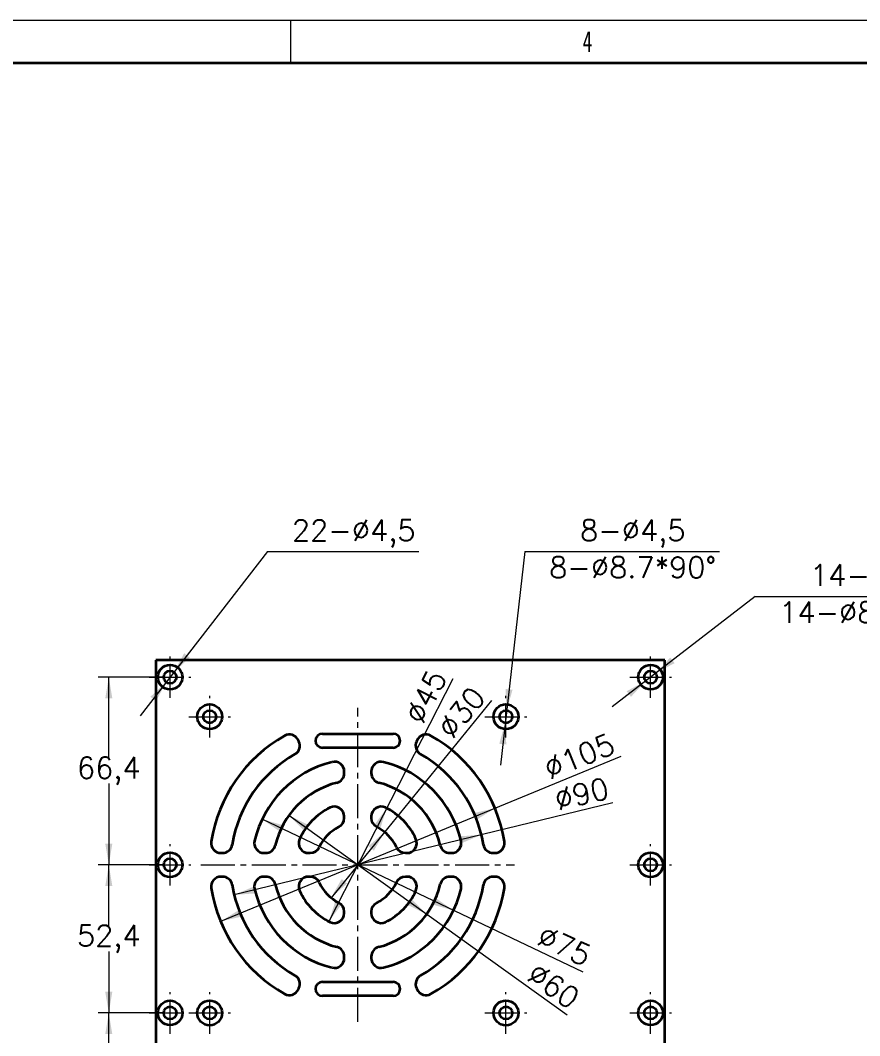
# Model space of a CAD drawing. Header units: millimetres. Extents: x -631 to 3210, y -446 to 2288.
# Drawn here: x 1194.4 to 1491.3, y 1007.2 to 1366.5 of the extents above; entities that cross this region are included whole.
import ezdxf
from ezdxf.enums import TextEntityAlignment as Align

# ---------------------------------------------------------------- set-up
doc = ezdxf.new("R2010")
doc.units = ezdxf.units.MM
doc.linetypes.add('点画线', pattern=[18, 12, -2, 2, -2])
doc.layers.get('0').update_dxf_attribs({"lineweight": 18})
for name, color, linetype, lineweight in [('中心线层', 1, '点画线', 18), ('尺寸线层', 3, 'Continuous', 18), ('粗实线层', 7, 'Continuous', 35), ('细实线层', 7, 'Continuous', 18)]:
    doc.layers.add(name, color=color, linetype=linetype, lineweight=lineweight)
doc.styles.get("Standard").update_dxf_attribs({"font": 'txt.shx', "bigfont": 'gbcbig.shx'})
doc.styles.add('标准', font='', dxfattribs={"width": 0.667})
doc.styles.get('标准').set_extended_font_data('宋体')
doc.dimstyles.get("Standard").update_dxf_attribs({"dimscale": 3, "dimtxt": 0.18, "dimasz": 0.18, "dimexe": 0.18, "dimexo": 0.0625, "dimgap": 0.09, "dimtad": 0, "dimtih": 1, "dimtoh": 1, "dimdec": 4, "dimzin": 0, "dimdsep": 46, "dimtxsty": 'Standard', "dimcen": 0.09, "dimdle": 0.36, "dimadec": 0, "dimazin": 0, "dimtfac": 1, "dimtdec": 4, "dimtofl": 0, "dimtmove": 0, "dimatfit": 3, "dimfxl": 0, "dimtolj": 1, "dimtzin": 0, "dimarcsym": 0})

# ---------------------------------------------------------------- blocks, each defined once
blk = doc.blocks.new('*X2')
at = {"layer": '粗实线层'}
blk.add_line((-185, 143.5), (205, 143.5), dxfattribs=at)
at = {"layer": '细实线层'}
for p, q in [((-210, 148.5), (210, 148.5)), ((0, 148.5), (0, 143.5))]:
    blk.add_line(p, q, dxfattribs=at)
at = {"layer": '尺寸线层', "style": '标准'}
for tag, height, width, p in [('T1', 2.5, 0.667, (-175, 146)), ('T2', 2.5, 0.667, (-105, 146)), ('T3', 2.5, 0.667, (-35, 146)), ('T4', 2.5, 0.667, (35, 146)), ('T5', 2.5, 0.667, (105, 146)), ('T6', 2.5, 0.667, (175, 146)), ('R1', 2.5, 0.667, (207.5, 111.38)), ('SQE', 3.5, 0.667, (-188.18, 80.99)), ('试制车间', 3.5, 0.28375, (-188.18, 73.99)), ('涂装车间（装配）', 3.5, 0.147264, (-188.18, 66.99)), ('涂装车间（涂装）', 3.5, 0.147264, (-188.18, 59.99)), ('国际内装车间', 3.5, 0.189302, (-188.18, 52.99)), ('地铁复合车间', 3.5, 0.186278, (-188.18, 46.02)), ('屏蔽门车间', 3.5, 0.225254, (-188.18, 39.14)), ('R2', 2.5, 0.667, (207.5, 37.12)), ('电器车间', 3.5, 0.292284, (-188.18, 32.21)), ('玻璃钢车间', 3.5, 0.225603, (-188.18, 25.29)), ('城轨内装车间', 3.5, 0.186278, (-188.18, 18.29)), ('不锈钢箱体车间', 3.5, 0.15932, (-188.18, 11.29)), ('门系统总装车间', 3.5, 0.161527, (-188.18, 4.29)), ('座椅厨房车间', 3.5, 0.186516, (-188.18, -2.71)), ('碳钢车间', 3.5, 0.28375, (-188.18, -9.71)), ('铝不锈钢车间', 3.5, 0.186397, (-188.18, -16.71)), ('风挡车间', 3.5, 0.284026, (-188.18, -23.71)), ('风道车间', 3.5, 0.284026, (-188.18, -30.71)), ('动车内装车间', 3.5, 0.186397, (-188.18, -37.71)), ('R3', 2.5, 0.667, (207.5, -37.12)), ('采购部', 3.5, 0.378308, (-188.18, -44.71)), ('检修服务部', 3.5, 0.223014, (-188.18, -51.71)), ('品管部', 3.5, 0.389426, (-188.18, -58.71)), ('生产保障部', 3.5, 0.223356, (-188.18, -65.71)), ('工业化部', 3.5, 0.281557, (-188.18, -72.71)), ('研发部', 3.5, 0.3788, (-188.18, -79.71)), ('旧底图总号', 3, 0.667, (-197.5, -100.5)), ('R4', 2.5, 0.667, (207.5, -111.38)), ('底图总号', 3, 0.667, (-197.5, -113.5)), ('签字', 3, 0.667, (-197.5, -126.5)), ('日期', 3, 0.667, (-197.5, -139.5)), ('B1', 2.5, 0.667, (-175, -146)), ('B2', 2.5, 0.667, (-105, -146)), ('B3', 2.5, 0.667, (-35, -146)), ('B4', 2.5, 0.667, (35, -146)), ('B5', 2.5, 0.667, (105, -146)), ('B6', 2.5, 0.667, (175, -146))]:
    blk.add_attdef(tag, text='', height=height, dxfattribs=dict(at, width=width)).set_placement(p, align=Align.MIDDLE_CENTER)
at = {"layer": '尺寸线层', "style": '标准', "width": 0.667}
blk.add_attdef('图号', text='', height=5.33, rotation=180, dxfattribs=at).set_placement((-160, 138.5), align=Align.MIDDLE_CENTER)
blk = doc.blocks.new('*X48')
at = {"layer": '尺寸线层', "linetype": 'Continuous'}
for points in [[(1248.73, 1135.86), (1254.31, 1141.02), (1252.33, 1142.56)], [(1245.97, 1132.3), (1242.37, 1125.61), (1240.39, 1127.14)]]:
    blk.add_hatch(color=0, dxfattribs=at).paths.add_polyline_path(points, flags=0)
at = {"layer": '尺寸线层', "color": 0, "linetype": 'Continuous'}
for q in [(1236.79, 1120.44), (1335.36, 1178.56)]:
    blk.add_line((1281.79, 1178.56), q, dxfattribs=at)
at = {"layer": '尺寸线层', "color": 0, "insert": (1312.32, 1184.9), "char_height": 7.5, "width": 92.1429, "attachment_point": 5}
blk.add_mtext('22-%%C4,5', dxfattribs=at)
blk = doc.blocks.new('*X173')
at = {"layer": '尺寸线层', "linetype": 'Continuous'}
for points in [[(1419.13, 1135.46), (1425.83, 1139.05), (1424.3, 1141.03)], [(1415.57, 1132.71), (1410.4, 1127.13), (1408.87, 1129.11)]]:
    blk.add_hatch(color=0, dxfattribs=at).paths.add_polyline_path(points, flags=0)
at = {"layer": '尺寸线层', "color": 0, "linetype": 'Continuous'}
for q in [(1403.7, 1123.54), (1529.36, 1162.66)]:
    blk.add_line((1454.36, 1162.66), q, dxfattribs=at)
at = {"layer": '尺寸线层', "color": 0, "char_height": 7.5, "attachment_point": 5}
for s, insert, width in [('14-%%C4,5', (1495.61, 1169), 90), ('14-%%C8.7*90%%D', (1495.61, 1157.03), 135)]:
    blk.add_mtext(s, dxfattribs=dict(at, insert=insert, width=width))
blk = doc.blocks.new('*X174')
at = {"layer": '尺寸线层', "linetype": 'Continuous'}
for points in [[(1366.41, 1122.32), (1368.5, 1129.63), (1366.01, 1129.91)], [(1365.9, 1117.84), (1366.29, 1110.25), (1363.81, 1110.53)]]:
    blk.add_hatch(color=0, dxfattribs=at).paths.add_polyline_path(points, flags=0)
at = {"layer": '尺寸线层', "color": 0, "linetype": 'Continuous'}
for q in [(1364.2, 1102.94), (1441.74, 1178.56)]:
    blk.add_line((1372.81, 1178.56), q, dxfattribs=at)
at = {"layer": '尺寸线层', "color": 0, "char_height": 7.5, "attachment_point": 5}
for s, insert, width in [('8-%%C4,5', (1411.03, 1184.9), 77.8571), ('8-%%C8.7*90%%D', (1411.03, 1172.94), 122.8571)]:
    blk.add_mtext(s, dxfattribs=dict(at, insert=insert, width=width))
blk = doc.blocks.new('*X180')
at = {"color": 0, "char_height": 7.5, "width": 300, "attachment_point": 1}
for s, insert in [('+0,30', (1082.25, 1200.16)), ('8', (1075.11, 1192.98)), ('0', (1091.54, 1192.98))]:
    blk.add_mtext(s, dxfattribs=dict(at, insert=insert))
blk = doc.blocks.new('*X179')
at = {"layer": '尺寸线层', "linetype": 'Continuous'}
for points in [[(1059.97, 1183.61), (1052.47, 1182.36), (1052.47, 1184.86)], [(1067.97, 1183.61), (1075.47, 1182.36), (1075.47, 1184.86)]]:
    blk.add_hatch(color=0, dxfattribs=at).paths.add_polyline_path(points, flags=0)
at = {"layer": '尺寸线层', "color": 0, "linetype": 'Continuous'}
for p, q in [((1059.97, 1141.96), (1059.97, 1187.36)), ((1067.97, 1141.96), (1067.97, 1187.36)), ((1116.54, 1183.61), (1044.97, 1183.61))]:
    blk.add_line(p, q, dxfattribs=at)
at = {"layer": '尺寸线层', "color": 0}
blk.add_blockref('*X180', (0, 0), dxfattribs=at)
blk = doc.blocks.new('*X253')
at = {"layer": '尺寸线层', "linetype": 'Continuous'}
for points in [[(1225.66, 1015.28), (1224.41, 1007.78), (1226.91, 1007.78)], [(1225.66, 969.08), (1224.41, 976.58), (1226.91, 976.58)]]:
    blk.add_hatch(color=0, dxfattribs=at).paths.add_polyline_path(points, flags=0)
at = {"layer": '尺寸线层', "color": 0, "linetype": 'Continuous'}
for p, q in [((1245.48, 1015.28), (1221.91, 1015.28)), ((1225.66, 996.64), (1225.66, 1015.28)), ((1225.66, 987.72), (1225.66, 969.08)), ((1245.48, 969.08), (1221.91, 969.08))]:
    blk.add_line(p, q, dxfattribs=at)
at = {"layer": '尺寸线层', "color": 0, "insert": (1225.66, 992.18), "char_height": 7.5, "width": 45.7143, "attachment_point": 5}
blk.add_mtext('46,2', dxfattribs=at)
blk = doc.blocks.new('*X254')
at = {"layer": '尺寸线层', "linetype": 'Continuous'}
for points in [[(1225.66, 1067.68), (1224.41, 1060.18), (1226.91, 1060.18)], [(1225.66, 1015.28), (1224.41, 1022.78), (1226.91, 1022.78)]]:
    blk.add_hatch(color=0, dxfattribs=at).paths.add_polyline_path(points, flags=0)
at = {"layer": '尺寸线层', "color": 0, "linetype": 'Continuous'}
for p, q in [((1245.48, 1067.68), (1221.91, 1067.68)), ((1225.66, 1045.94), (1225.66, 1067.68)), ((1225.66, 1037.02), (1225.66, 1015.28)), ((1245.48, 1015.28), (1221.91, 1015.28))]:
    blk.add_line(p, q, dxfattribs=at)
at = {"layer": '尺寸线层', "color": 0, "insert": (1225.66, 1041.48), "char_height": 7.5, "width": 46.4286, "attachment_point": 5}
blk.add_mtext('52,4', dxfattribs=at)
blk = doc.blocks.new('*X255')
at = {"layer": '尺寸线层', "linetype": 'Continuous'}
for points in [[(1225.66, 1134.08), (1224.41, 1126.58), (1226.91, 1126.58)], [(1225.66, 1067.68), (1224.41, 1075.18), (1226.91, 1075.18)]]:
    blk.add_hatch(color=0, dxfattribs=at).paths.add_polyline_path(points, flags=0)
at = {"layer": '尺寸线层', "color": 0, "linetype": 'Continuous'}
for p, q in [((1245.48, 1134.08), (1221.91, 1134.08)), ((1225.66, 1105.34), (1225.66, 1134.08)), ((1225.66, 1096.42), (1225.66, 1067.68)), ((1245.48, 1067.68), (1221.91, 1067.68))]:
    blk.add_line(p, q, dxfattribs=at)
at = {"layer": '尺寸线层', "color": 0, "insert": (1225.66, 1100.88), "char_height": 7.5, "width": 45.7143, "attachment_point": 5}
blk.add_mtext('66,4', dxfattribs=at)
blk = doc.blocks.new('*X258')
at = {"layer": '尺寸线层', "linetype": 'Continuous'}
for points in [[(1362.29, 1087.7), (1355.83, 1083.68), (1354.88, 1085.99)], [(1265.22, 1047.66), (1272.63, 1049.37), (1271.67, 1051.68)]]:
    blk.add_hatch(color=0, dxfattribs=at).paths.add_polyline_path(points, flags=0)
at = {"layer": '尺寸线层', "color": 0, "linetype": 'Continuous'}
blk.add_line((1406.8, 1106.05), (1265.22, 1047.66), dxfattribs=at)
at = {"layer": '尺寸线层', "color": 0, "insert": (1392.11, 1106.08), "char_height": 7.5, "width": 54.2857, "attachment_point": 5, "rotation": 22.4124}
blk.add_mtext('%%C105', dxfattribs=at)
blk = doc.blocks.new('*X259')
at = {"layer": '尺寸线层', "linetype": 'Continuous'}
for points in [[(1357.47, 1078.33), (1350.48, 1075.34), (1349.89, 1077.77)], [(1270.03, 1057.03), (1277.61, 1057.59), (1277.02, 1060.02)]]:
    blk.add_hatch(color=0, dxfattribs=at).paths.add_polyline_path(points, flags=0)
at = {"layer": '尺寸线层', "color": 0, "linetype": 'Continuous'}
blk.add_line((1403.97, 1089.66), (1270.03, 1057.03), dxfattribs=at)
at = {"layer": '尺寸线层', "color": 0, "insert": (1392.92, 1092.76), "char_height": 7.5, "width": 40, "attachment_point": 5, "rotation": 13.6913}
blk.add_mtext('%%C90', dxfattribs=at)
blk = doc.blocks.new('*X260')
at = {"layer": '尺寸线层', "linetype": 'Continuous'}
for points in [[(1279.91, 1083.83), (1286.14, 1079.47), (1287.21, 1081.73)], [(1347.6, 1051.53), (1340.29, 1053.63), (1341.37, 1055.89)]]:
    blk.add_hatch(color=0, dxfattribs=at).paths.add_polyline_path(points, flags=0)
at = {"layer": '尺寸线层', "color": 0, "linetype": 'Continuous'}
blk.add_line((1393.45, 1029.65), (1279.91, 1083.83), dxfattribs=at)
at = {"layer": '尺寸线层', "color": 0, "insert": (1386.85, 1039.04), "char_height": 7.5, "width": 40, "attachment_point": 5, "rotation": 334.4943}
blk.add_mtext('%%C75', dxfattribs=at)
blk = doc.blocks.new('*X261')
at = {"layer": '尺寸线层', "linetype": 'Continuous'}
for points in [[(1289.38, 1085.17), (1294.74, 1079.78), (1296.2, 1081.82)], [(1338.12, 1050.19), (1331.3, 1053.55), (1332.76, 1055.58)]]:
    blk.add_hatch(color=0, dxfattribs=at).paths.add_polyline_path(points, flags=0)
at = {"layer": '尺寸线层', "color": 0, "linetype": 'Continuous'}
blk.add_line((1387.86, 1014.49), (1289.38, 1085.17), dxfattribs=at)
at = {"layer": '尺寸线层', "color": 0, "insert": (1383.02, 1024.89), "char_height": 7.5, "width": 40, "attachment_point": 5, "rotation": 324.3316}
blk.add_mtext('%%C60', dxfattribs=at)
blk = doc.blocks.new('*X262')
at = {"layer": '尺寸线层', "linetype": 'Continuous'}
for points in [[(1323.23, 1079.31), (1319.46, 1072.7), (1317.52, 1074.28)], [(1304.28, 1056.05), (1309.98, 1061.08), (1308.04, 1062.66)]]:
    blk.add_hatch(color=0, dxfattribs=at).paths.add_polyline_path(points, flags=0)
at = {"layer": '尺寸线层', "color": 0, "linetype": 'Continuous'}
blk.add_line((1361.09, 1125.77), (1304.28, 1056.05), dxfattribs=at)
at = {"layer": '尺寸线层', "color": 0, "insert": (1350.41, 1121.57), "char_height": 7.5, "width": 40, "attachment_point": 5, "rotation": 50.8229}
blk.add_mtext('%%C30', dxfattribs=at)
blk = doc.blocks.new('*X263')
at = {"layer": '尺寸线层', "linetype": 'Continuous'}
for points in [[(1323.98, 1087.72), (1321.68, 1080.47), (1319.45, 1081.61)], [(1303.53, 1047.64), (1308.05, 1053.75), (1305.82, 1054.89)]]:
    blk.add_hatch(color=0, dxfattribs=at).paths.add_polyline_path(points, flags=0)
at = {"layer": '尺寸线层', "color": 0, "linetype": 'Continuous'}
blk.add_line((1347.34, 1133.52), (1303.53, 1047.64), dxfattribs=at)
at = {"layer": '尺寸线层', "color": 0, "insert": (1337.79, 1127.17), "char_height": 7.5, "width": 40, "attachment_point": 5, "rotation": 62.9694}
blk.add_mtext('%%C45', dxfattribs=at)

msp = doc.modelspace()

# ---------------------------------------------------------------- linework, layer by layer
at = {"color": 7, "lineweight": 35}
for p, q in [((1422.351, 1140.08), (1242.351, 1140.08)), ((1242.351, 1140.08), (1242.351, 798.08)), ((1422.351, 798.08), (1422.351, 1140.08)), ((1301.251, 1114.08), (1326.251, 1114.08)), ((1326.251, 1109.08), (1301.251, 1109.08)), ((1301.251, 1026.28), (1326.251, 1026.28)), ((1326.251, 1021.28), (1301.251, 1021.28))]:
    msp.add_line(p, q, dxfattribs=at)
at = {"color": 7, "lineweight": 35, "ltscale": 0.012531}
for p, q in [((1292.953, 1111.355), (1292.738, 1111.807)), ((1334.764, 1111.807), (1334.549, 1111.355))]:
    msp.add_line(p, q, dxfattribs=at)
at = {"color": 7, "lineweight": 35, "ltscale": 0.012894}
for p, q in [((1308.981, 1100.143), (1308.981, 1100.659)), ((1318.522, 1100.659), (1318.522, 1100.143))]:
    msp.add_line(p, q, dxfattribs=at)
at = {"color": 7, "lineweight": 35, "ltscale": 0.013928}
for p, q in [((1308.981, 1084.228), (1308.981, 1084.786)), ((1318.522, 1084.786), (1318.522, 1084.228))]:
    msp.add_line(p, q, dxfattribs=at)
at = {"color": 7, "lineweight": 35, "ltscale": 0.012659}
for p, q in [((1265.358, 1071.869), (1265.865, 1071.869)), ((1361.638, 1071.869), (1362.144, 1071.869)), ((1265.865, 1063.491), (1265.358, 1063.491)), ((1362.144, 1063.491), (1361.638, 1063.491))]:
    msp.add_line(p, q, dxfattribs=at)
at = {"color": 7, "lineweight": 35, "ltscale": 0.012842}
for p, q in [((1280.632, 1071.869), (1281.146, 1071.869)), ((1281.146, 1063.491), (1280.632, 1063.491))]:
    msp.add_line(p, q, dxfattribs=at)
at = {"color": 7, "lineweight": 35, "ltscale": 0.013708}
for p, q in [((1296.377, 1071.869), (1296.925, 1071.869)), ((1330.578, 1071.869), (1331.126, 1071.869)), ((1296.925, 1063.491), (1296.377, 1063.491)), ((1331.126, 1063.491), (1330.578, 1063.491))]:
    msp.add_line(p, q, dxfattribs=at)
at = {"color": 7, "lineweight": 35, "ltscale": 0.01283}
for p, q in [((1346.357, 1071.869), (1346.87, 1071.869)), ((1346.87, 1063.491), (1346.357, 1063.491))]:
    msp.add_line(p, q, dxfattribs=at)
at = {"color": 7, "lineweight": 35, "ltscale": 0.013929}
for p, q in [((1308.981, 1050.575), (1308.981, 1051.132)), ((1318.522, 1051.132), (1318.522, 1050.575))]:
    msp.add_line(p, q, dxfattribs=at)
at = {"color": 7, "lineweight": 35, "ltscale": 0.012893}
for p, q in [((1308.981, 1034.702), (1308.981, 1035.217)), ((1318.522, 1035.217), (1318.522, 1034.702))]:
    msp.add_line(p, q, dxfattribs=at)
at = {"color": 7, "lineweight": 35, "ltscale": 0.01253}
for p, q in [((1292.738, 1023.553), (1292.953, 1024.006)), ((1334.549, 1024.006), (1334.764, 1023.553))]:
    msp.add_line(p, q, dxfattribs=at)
at = {"color": 7, "lineweight": 35}
for centre, radius in [((1247.351, 1134.08), 4.35), ((1247.351, 1134.08), 2.25), ((1417.351, 1134.08), 4.35), ((1417.351, 1134.08), 2.25), ((1261.351, 1120.08), 4.4), ((1261.351, 1120.08), 2.25), ((1366.151, 1120.08), 4.4), ((1366.151, 1120.08), 2.25), ((1247.351, 1067.68), 4.35), ((1417.351, 1067.68), 4.35), ((1247.351, 1067.68), 2.25), ((1417.351, 1067.68), 2.25), ((1247.351, 1015.28), 4.35), ((1247.351, 1015.28), 2.25), ((1261.351, 1015.28), 4.4), ((1261.351, 1015.28), 2.25), ((1366.151, 1015.28), 4.4), ((1366.151, 1015.28), 2.25), ((1417.351, 1015.28), 4.35), ((1417.351, 1015.28), 2.25)]:
    msp.add_circle(centre, radius, dxfattribs=at)
for centre, radius, start, end in [((1289.578, 1110.302), 3.5, 25.4638, 119.55984), ((1301.251, 1111.58), 2.5, 90, 270), ((1326.251, 1111.58), 2.5, 270, 90), ((1337.925, 1110.302), 3.5, 60.44016, 154.5362), ((1313.751, 1067.68), 52.5, 119.55984, 170.97205), ((1289.794, 1109.85), 3.5, 299.60214, 25.4638), ((1337.709, 1109.85), 3.5, 154.5362, 240.39786), ((1313.751, 1067.68), 52.5, 9.02794, 60.44016), ((1313.751, 1067.68), 45, 119.60214, 170.87819), ((1313.751, 1067.68), 45, 9.1218, 60.39786), ((1313.751, 1067.68), 37.5, 104.07893, 166.92985), ((1305.481, 1100.659), 3.5, 0, 104.07893), ((1322.022, 1100.659), 3.5, 75.92108, 180.00001), ((1313.751, 1067.68), 37.5, 13.07015, 75.92108), ((1305.481, 1100.143), 3.5, 284.29349, 360), ((1322.022, 1100.143), 3.5, 180.00001, 255.70651), ((1313.751, 1067.68), 30, 104.29349, 166.73124), ((1313.751, 1067.68), 30, 13.26876, 75.70651), ((1313.751, 1067.68), 22.5, 115.80466, 156.12903), ((1305.481, 1084.786), 3.5, 0, 115.80466), ((1322.022, 1084.786), 3.5, 64.19534, 180.00001), ((1313.751, 1067.68), 22.5, 23.87098, 64.19534), ((1305.481, 1084.228), 3.5, 296.55581, 360), ((1322.022, 1084.228), 3.5, 180.00001, 243.4442), ((1313.751, 1067.68), 15, 116.5558, 155.44191), ((1313.751, 1067.68), 15, 24.5581, 63.44419), ((1265.358, 1075.369), 3.5, 170.97205, 270), ((1265.865, 1075.369), 3.5, 270, 350.87819), ((1280.632, 1075.369), 3.5, 166.92985, 270), ((1281.146, 1075.369), 3.5, 270, 346.73123), ((1296.377, 1075.369), 3.5, 156.12903, 270), ((1331.126, 1075.369), 3.5, 270, 23.87098), ((1346.357, 1075.369), 3.5, 193.26876, 270), ((1346.87, 1075.369), 3.5, 270, 13.07015), ((1361.638, 1075.369), 3.5, 189.12181, 270), ((1362.144, 1075.369), 3.5, 270, 9.02794), ((1296.925, 1075.369), 3.5, 270, 335.4419), ((1330.578, 1075.369), 3.5, 204.55809, 270), ((1265.358, 1059.991), 3.5, 90, 189.02795), ((1265.865, 1059.991), 3.5, 9.1218, 90), ((1280.632, 1059.991), 3.5, 90, 193.07015), ((1281.146, 1059.991), 3.5, 13.26876, 90), ((1296.377, 1059.991), 3.5, 90, 203.87098), ((1296.925, 1059.991), 3.5, 24.5581, 90), ((1330.578, 1059.991), 3.5, 90, 155.44191), ((1331.126, 1059.991), 3.5, 336.12902, 90), ((1346.357, 1059.991), 3.5, 90, 166.73124), ((1346.87, 1059.991), 3.5, 346.92985, 90), ((1361.638, 1059.991), 3.5, 90, 170.87819), ((1362.144, 1059.991), 3.5, 350.97206, 90), ((1313.751, 1067.68), 45, 189.12181, 240.39786), ((1313.751, 1067.68), 30, 193.26876, 255.70651), ((1313.751, 1067.68), 15, 204.55809, 243.4442), ((1313.751, 1067.68), 15, 296.55581, 335.4419), ((1313.751, 1067.68), 30, 284.29349, 346.73124), ((1313.751, 1067.68), 45, 299.60214, 350.8782), ((1313.751, 1067.68), 52.5, 189.02795, 240.44016), ((1313.751, 1067.68), 37.5, 193.07015, 255.92107), ((1313.751, 1067.68), 22.5, 203.87097, 244.19534), ((1313.751, 1067.68), 37.5, 284.07892, 346.92985), ((1313.751, 1067.68), 22.5, 295.80466, 336.12902), ((1313.751, 1067.68), 52.5, 299.55984, 350.97206), ((1305.481, 1051.132), 3.5, 0, 63.44419), ((1322.022, 1051.132), 3.5, 116.5558, 180.00001), ((1305.481, 1050.575), 3.5, 244.19534, 0), ((1322.022, 1050.575), 3.5, 180.00001, 295.80466), ((1305.481, 1035.217), 3.5, 0, 75.70651), ((1322.022, 1035.217), 3.5, 104.29349, 180.00001), ((1305.481, 1034.702), 3.5, 255.92107, 360), ((1322.022, 1034.702), 3.5, 180.00001, 284.07892), ((1289.794, 1025.511), 3.5, 334.5362, 60.39786), ((1337.709, 1025.511), 3.5, 119.60214, 205.4638), ((1301.251, 1023.78), 2.5, 90, 270), ((1326.251, 1023.78), 2.5, 270, 90), ((1289.578, 1025.058), 3.5, 240.44016, 334.5362), ((1337.925, 1025.058), 3.5, 205.4638, 299.55984)]:
    msp.add_arc(centre, radius, start, end, dxfattribs=at)
at = {"layer": '中心线层'}
for p, q in [((1247.351, 1126.73), (1247.351, 1141.43)), ((1417.351, 1126.73), (1417.351, 1141.43)), ((1240.001, 1134.08), (1254.701, 1134.08)), ((1410.001, 1134.08), (1424.701, 1134.08)), ((1261.351, 1112.68), (1261.351, 1127.48)), ((1366.151, 1112.68), (1366.151, 1127.48)), ((1313.751, 1012.18), (1313.751, 1123.18)), ((1253.951, 1120.08), (1268.751, 1120.08)), ((1358.751, 1120.08), (1373.551, 1120.08)), ((1247.351, 1060.33), (1247.351, 1075.03)), ((1417.351, 1060.33), (1417.351, 1075.03)), ((1240.001, 1067.68), (1254.701, 1067.68)), ((1258.251, 1067.68), (1369.251, 1067.68)), ((1410.001, 1067.68), (1424.701, 1067.68)), ((1247.351, 1007.93), (1247.351, 1022.63)), ((1261.351, 1007.88), (1261.351, 1022.68)), ((1366.151, 1007.88), (1366.151, 1022.68)), ((1417.351, 1007.93), (1417.351, 1022.63)), ((1240.001, 1015.28), (1254.701, 1015.28)), ((1253.951, 1015.28), (1268.751, 1015.28)), ((1358.751, 1015.28), (1373.551, 1015.28)), ((1410.001, 1015.28), (1424.701, 1015.28))]:
    msp.add_line(p, q, dxfattribs=at)

# ---------------------------------------------------------------- block references
ref = msp.add_blockref('*X2', (1290, 921), dxfattribs=dict(xscale=3, yscale=3, zscale=3))
ref.add_attrib('T4', '4', dxfattribs={"layer": '尺寸线层', "height": 7.5, "style": '标准', "width": 0.667}).set_placement((1395, 1359), align=Align.MIDDLE_CENTER)

# ---------------------------------------------------------------- dimensions: what is measured, and where the dimension line sits
at = {"layer": '尺寸线层'}
dim = msp.add_linear_dim(base=(1059.97, 1183.61), p1=(1067.97, 1140.08), p2=(1059.97, 1140.08), dimstyle='Standard', override={"dimtxt": 2.5, "dimasz": 2.5, "dimexe": 1.25, "dimexo": 0.625, "dimgap": 0.625, "dimtad": 1, "dimtih": 0, "dimtoh": 0, "dimdec": 2, "dimzin": 8, "dimdsep": 44, "dimsah": 1, "dimdle": 5, "dimtol": 1, "dimtp": 0.3, "dimtm": 0, "dimtdec": 2, "dimtofl": 1, "dimatfit": 0, "dimtfill": 1, "dimtzin": 8}, dxfattribs=at)
dim.commit()
dim.dimension.update_dxf_attribs({"geometry": '*X179', "text_midpoint": (1096.361, 1183.61), "dimtype": 160})
for p1, p2, override, picture, middle in [((1245.974, 1132.301), (1248.729, 1135.859), {"dimtxt": 2.5, "dimasz": 2.5, "dimexe": 1.25, "dimexo": 0.625, "dimgap": 0.625, "dimtad": 1, "dimdec": 2, "dimzin": 8, "dimdsep": 44, "dimpost": '22-%%C<>', "dimsah": 1, "dimdle": 5, "dimtdec": 2, "dimtofl": 1, "dimtmove": 0, "dimatfit": 1, "dimtfill": 1, "dimtzin": 8}, '*X48', (1281.787, 1178.564)), ((1365.897, 1117.845), (1366.406, 1122.316), {"dimtxt": 2.5, "dimasz": 2.5, "dimexe": 1.25, "dimexo": 0.625, "dimgap": 0.625, "dimtad": 1, "dimdec": 2, "dimzin": 8, "dimdsep": 44, "dimpost": '8-%%C<>\\X8-%%C8.7*90%%D', "dimsah": 1, "dimdle": 5, "dimtdec": 2, "dimtofl": 1, "dimtmove": 0, "dimatfit": 1, "dimtfill": 1, "dimtzin": 8}, '*X174', (1372.811, 1178.564)), ((1415.57, 1132.705), (1419.132, 1135.455), {"dimtxt": 2.5, "dimasz": 2.5, "dimexe": 1.25, "dimexo": 0.625, "dimgap": 0.625, "dimtad": 1, "dimdec": 2, "dimzin": 8, "dimdsep": 44, "dimpost": '14-%%C<>\\X14-%%C8.7*90%%D', "dimsah": 1, "dimdle": 5, "dimtdec": 2, "dimtofl": 1, "dimtmove": 0, "dimatfit": 1, "dimtfill": 1, "dimtzin": 8}, '*X173', (1454.36, 1162.657)), ((1303.526, 1047.638), (1323.977, 1087.722), {"dimtxt": 2.5, "dimasz": 2.5, "dimexe": 1.25, "dimexo": 0.625, "dimgap": 0.625, "dimtad": 1, "dimtih": 0, "dimtoh": 0, "dimdec": 2, "dimzin": 8, "dimdsep": 44, "dimpost": '%%C<>', "dimsah": 1, "dimdle": 5, "dimtdec": 2, "dimtofl": 1, "dimtmove": 0, "dimatfit": 1, "dimtfill": 1, "dimtzin": 8}, '*X263', (1342.8, 1124.616)), ((1304.275, 1056.052), (1323.227, 1079.308), {"dimtxt": 2.5, "dimasz": 2.5, "dimexe": 1.25, "dimexo": 0.625, "dimgap": 0.625, "dimtad": 1, "dimtih": 0, "dimtoh": 0, "dimdec": 2, "dimzin": 8, "dimdsep": 44, "dimpost": '%%C<>', "dimsah": 1, "dimdle": 5, "dimtdec": 2, "dimtofl": 1, "dimtmove": 0, "dimatfit": 1, "dimtfill": 1, "dimtzin": 8}, '*X262', (1354.769, 1118.014)), ((1265.217, 1047.664), (1362.286, 1087.697), {"dimtxt": 2.5, "dimasz": 2.5, "dimexe": 1.25, "dimexo": 0.625, "dimgap": 0.625, "dimtad": 1, "dimtih": 0, "dimtoh": 0, "dimdec": 2, "dimzin": 8, "dimdsep": 44, "dimpost": '%%C<>', "dimsah": 1, "dimdle": 5, "dimtdec": 2, "dimtofl": 1, "dimtmove": 0, "dimatfit": 1, "dimtfill": 1, "dimtzin": 8}, '*X258', (1394.251, 1100.88)), ((1270.03, 1057.029), (1357.473, 1078.331), {"dimtxt": 2.5, "dimasz": 2.5, "dimexe": 1.25, "dimexo": 0.625, "dimgap": 0.625, "dimtad": 1, "dimtih": 0, "dimtoh": 0, "dimdec": 2, "dimzin": 8, "dimdsep": 44, "dimpost": '%%C<>', "dimsah": 1, "dimdle": 5, "dimtdec": 2, "dimtofl": 1, "dimtmove": 0, "dimatfit": 1, "dimtfill": 1, "dimtzin": 8}, '*X259', (1394.251, 1087.291)), ((1289.379, 1085.173), (1338.123, 1050.187), {"dimtxt": 2.5, "dimasz": 2.5, "dimexe": 1.25, "dimexo": 0.625, "dimgap": 0.625, "dimtad": 1, "dimtih": 0, "dimtoh": 0, "dimdec": 2, "dimzin": 8, "dimdsep": 44, "dimpost": '%%C<>', "dimsah": 1, "dimdle": 5, "dimtdec": 2, "dimtofl": 1, "dimtmove": 0, "dimatfit": 1, "dimtfill": 1, "dimtzin": 8}, '*X261', (1379.739, 1020.319)), ((1279.906, 1083.828), (1347.597, 1051.533), {"dimtxt": 2.5, "dimasz": 2.5, "dimexe": 1.25, "dimexo": 0.625, "dimgap": 0.625, "dimtad": 1, "dimtih": 0, "dimtoh": 0, "dimdec": 2, "dimzin": 8, "dimdsep": 44, "dimpost": '%%C<>', "dimsah": 1, "dimdle": 5, "dimtdec": 2, "dimtofl": 1, "dimtmove": 0, "dimatfit": 1, "dimtfill": 1, "dimtzin": 8}, '*X260', (1384.428, 1033.961))]:
    dim = msp.add_diameter_dim_2p(p1=p1, p2=p2, dimstyle='Standard', override=override, dxfattribs=at)
    dim.commit()
    dim.dimension.update_dxf_attribs({"geometry": picture, "text_midpoint": middle, "dimtype": 163})
for base, p1, p2, picture, middle in [((1225.66, 1134.08), (1247.351, 1067.68), (1247.351, 1134.08), '*X255', (1225.66, 1100.88)), ((1225.66, 1067.68), (1247.351, 1015.28), (1247.351, 1067.68), '*X254', (1225.66, 1041.48)), ((1225.66, 1015.28), (1247.351, 969.08), (1247.351, 1015.28), '*X253', (1225.66, 992.18))]:
    dim = msp.add_linear_dim(base=base, p1=p1, p2=p2, angle=90, dimstyle='Standard', override={"dimtxt": 2.5, "dimasz": 2.5, "dimexe": 1.25, "dimexo": 0.625, "dimgap": 0.625, "dimtad": 1, "dimdec": 2, "dimzin": 8, "dimdsep": 44, "dimsah": 1, "dimdle": 5, "dimtdec": 2, "dimtofl": 1, "dimatfit": 0, "dimtfill": 1, "dimtzin": 8}, dxfattribs=at)
    dim.commit()
    dim.dimension.update_dxf_attribs({"geometry": picture, "text_midpoint": middle})

doc.saveas('drawing.dxf')
